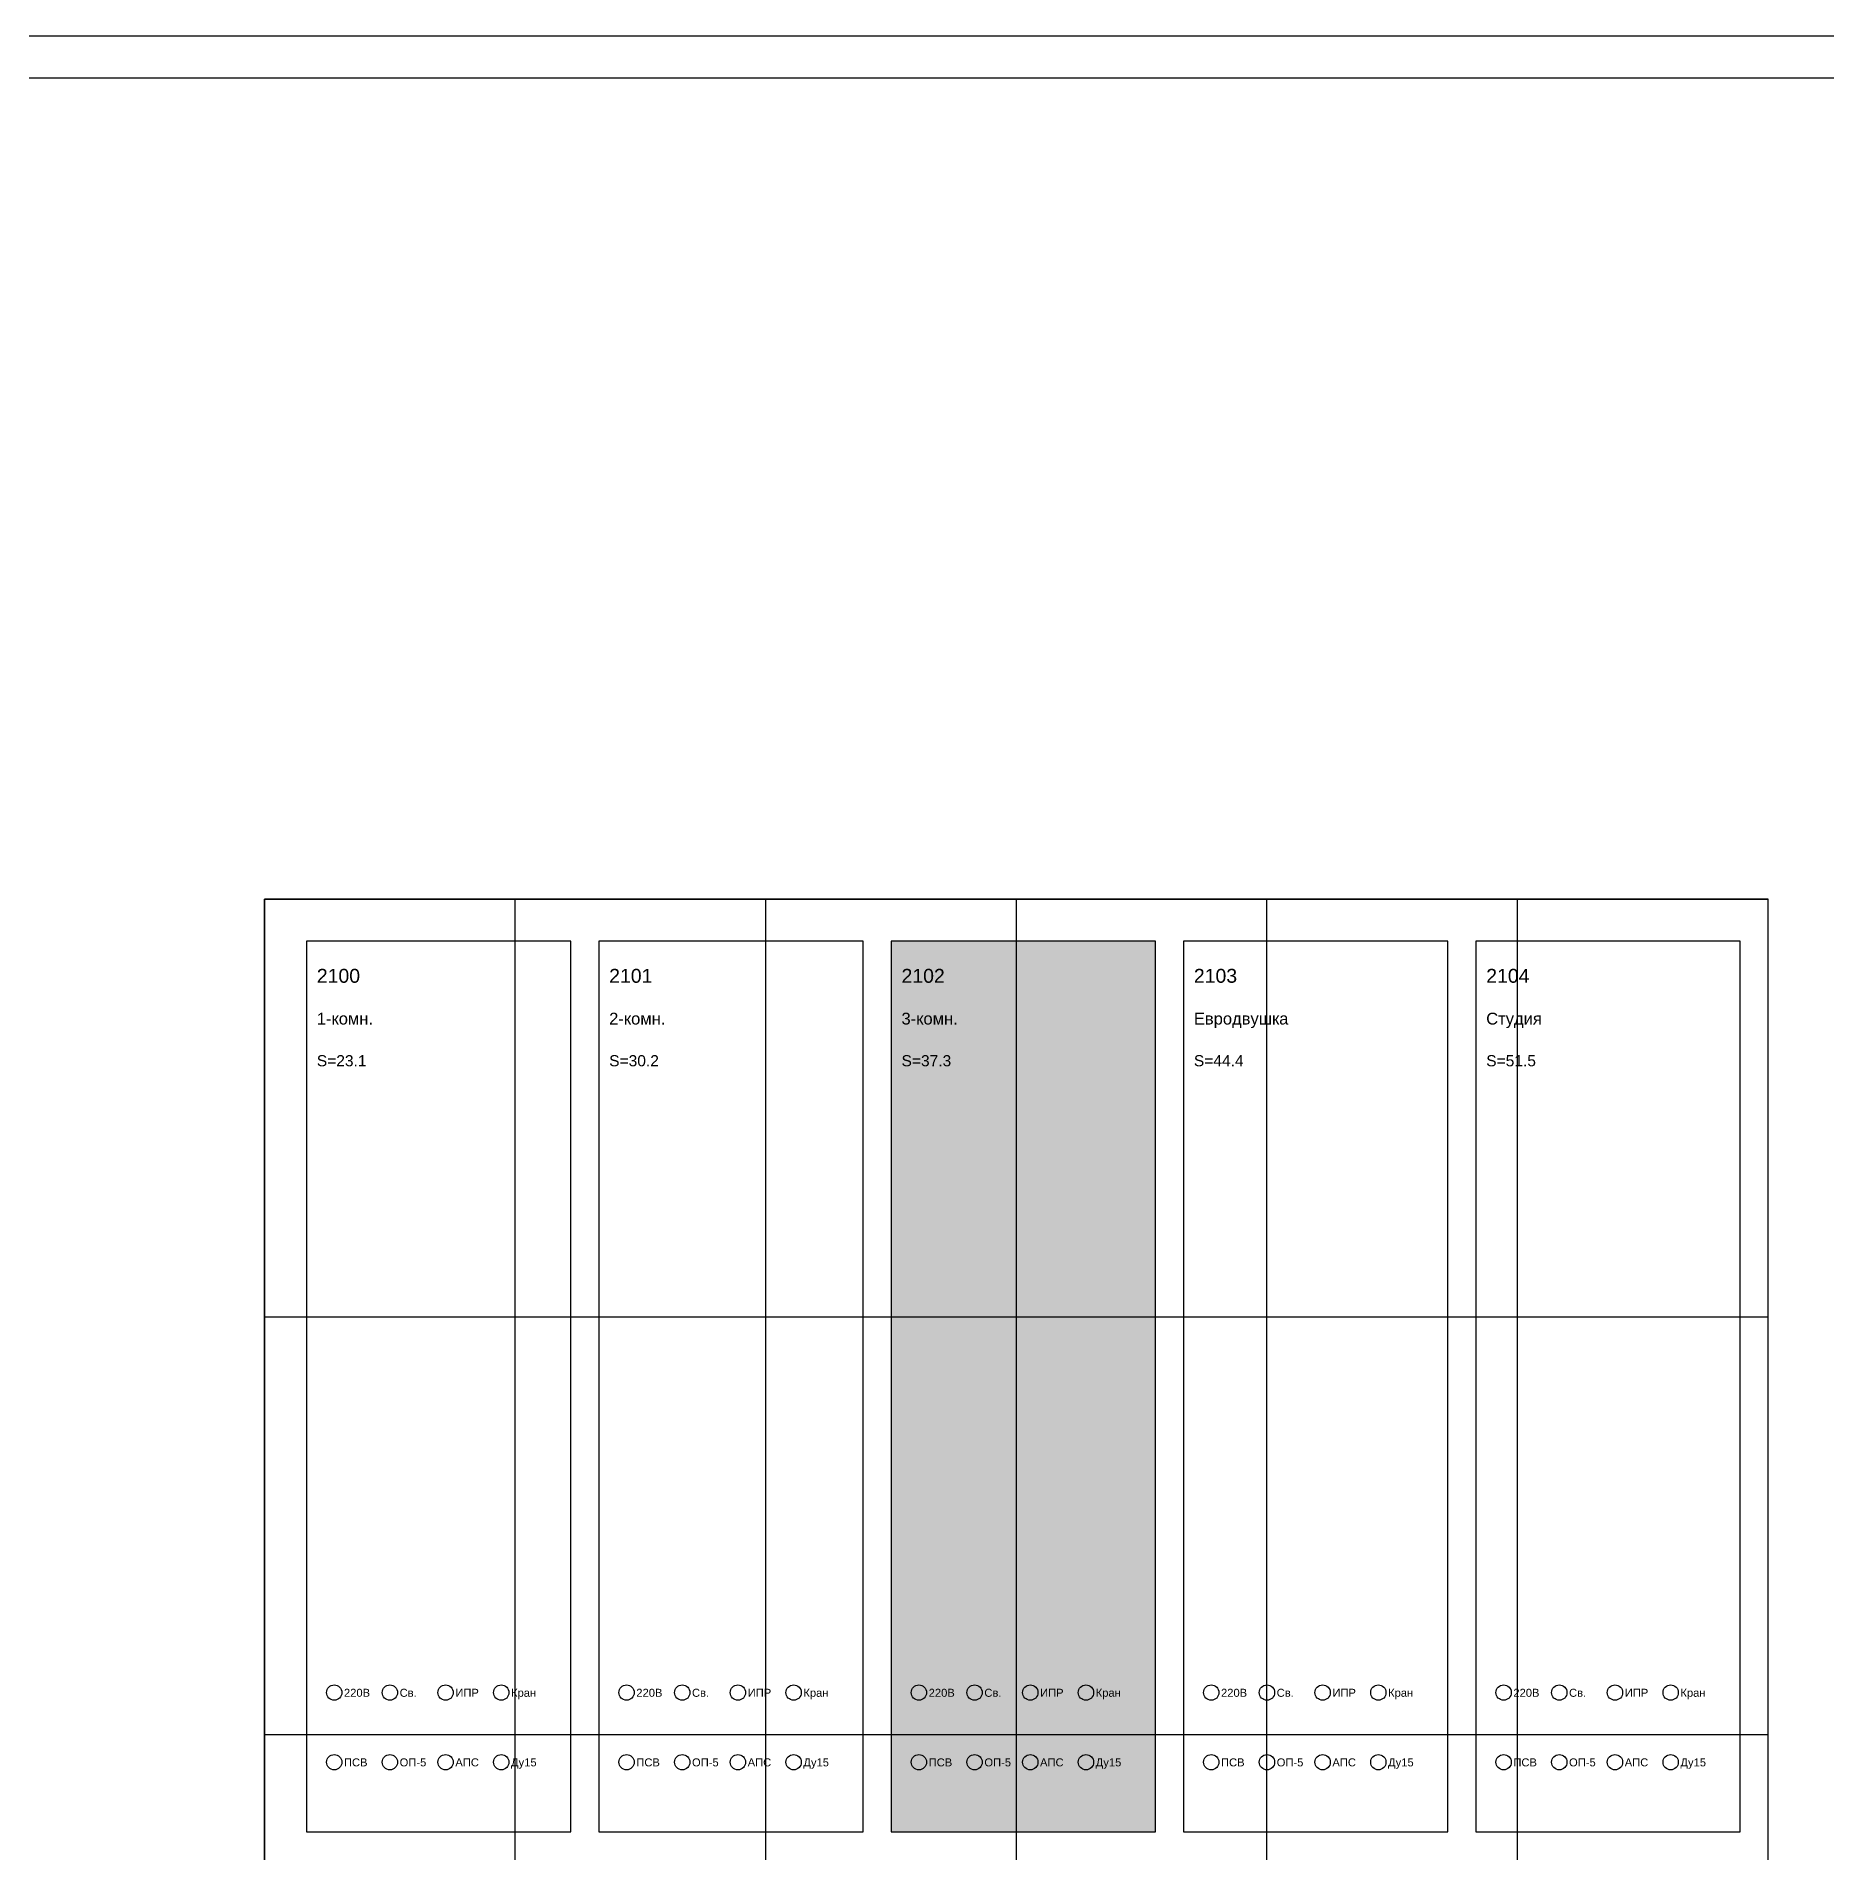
# Model space of a CAD drawing. Header units: millimetres. Extents: x 0 to 7008, y 0 to 594.
# Drawn here: x 257.2 to 514.4, y 333 to 594 of the extents above; entities that cross this region are included whole.
import ezdxf

# ---------------------------------------------------------------- set-up
doc = ezdxf.new("R2010")
doc.units = ezdxf.units.MM
for name, color, linetype in [('GRAPH', 7, 'Continuous'), ('TABLE_FILL', 8, 'Continuous'), ('TEXT', 2, 'Continuous')]:
    doc.layers.add(name, color=color, linetype=linetype)
doc.styles.get("Standard").update_dxf_attribs({"font": 'arial.ttf'})

msp = doc.modelspace()

# ---------------------------------------------------------------- hatches: boundary and pattern name
at = {"layer": 'TABLE_FILL'}
msp.add_hatch(color=7, dxfattribs=at).paths.add_polyline_path([(380, 336), (418, 336), (418, 464), (380, 464)])

# ---------------------------------------------------------------- linework, layer by layer
at = {"layer": 'GRAPH'}
for p, q in [((835, 588), (6, 588)), ((290, 110), (290, 470)), ((290, 470), (506, 470)), ((506, 470), (290, 470)), ((290, 470), (290, 110)), ((326, 110), (326, 470)), ((362, 110), (362, 470)), ((398, 110), (398, 470)), ((434, 110), (434, 470)), ((470, 110), (470, 470)), ((506, 110), (506, 470)), ((506, 110), (506, 470)), ((334, 464), (296, 464)), ((296, 464), (296, 336)), ((334, 336), (334, 464)), ((376, 464), (338, 464)), ((338, 464), (338, 336)), ((376, 336), (376, 464)), ((418, 464), (380, 464)), ((380, 464), (380, 336)), ((418, 336), (418, 464)), ((460, 464), (422, 464)), ((422, 464), (422, 336)), ((460, 336), (460, 464)), ((502, 464), (464, 464)), ((464, 464), (464, 336)), ((502, 336), (502, 464)), ((290, 410), (506, 410)), ((290, 350), (506, 350)), ((296, 336), (334, 336)), ((338, 336), (376, 336)), ((380, 336), (418, 336)), ((422, 336), (460, 336)), ((464, 336), (502, 336))]:
    msp.add_line(p, q, dxfattribs=at)
msp.add_lwpolyline([(0, 0), (841, 0), (841, 594), (0, 594)], close=True, dxfattribs=at)
for centre in [(300, 356), (308, 356), (316, 356), (324, 356), (342, 356), (350, 356), (358, 356), (366, 356), (384, 356), (392, 356), (400, 356), (408, 356), (426, 356), (434, 356), (442, 356), (450, 356), (468, 356), (476, 356), (484, 356), (492, 356), (300, 346), (308, 346), (316, 346), (324, 346), (342, 346), (350, 346), (358, 346), (366, 346), (384, 346), (392, 346), (400, 346), (408, 346), (426, 346), (434, 346), (442, 346), (450, 346), (468, 346), (476, 346), (484, 346), (492, 346)]:
    msp.add_circle(centre, 1.1, dxfattribs=at)

# ---------------------------------------------------------------- texts
at = {"layer": 'TEXT'}
for s, height, p in [('2100', 2, (297.5, 458)), ('2101', 2, (339.5, 458)), ('2102', 2, (381.5, 458)), ('2103', 2, (423.5, 458)), ('2104', 2, (465.5, 458)), ('1-комн.', 1.7, (297.5, 452)), ('2-комн.', 1.7, (339.5, 452)), ('3-комн.', 1.7, (381.5, 452)), ('Евродвушка', 1.7, (423.5, 452)), ('Студия', 1.7, (465.5, 452)), ('S=23.1', 1.6, (297.5, 446)), ('S=30.2', 1.6, (339.5, 446)), ('S=37.3', 1.6, (381.5, 446)), ('S=44.4', 1.6, (423.5, 446)), ('S=51.5', 1.6, (465.5, 446)), ('220В', 1.15, (301.4, 355.4)), ('Св.', 1.15, (309.4, 355.4)), ('ИПР', 1.15, (317.4, 355.4)), ('Кран', 1.15, (325.4, 355.4)), ('220В', 1.15, (343.4, 355.4)), ('Св.', 1.15, (351.4, 355.4)), ('ИПР', 1.15, (359.4, 355.4)), ('Кран', 1.15, (367.4, 355.4)), ('220В', 1.15, (385.4, 355.4)), ('Св.', 1.15, (393.4, 355.4)), ('ИПР', 1.15, (401.4, 355.4)), ('Кран', 1.15, (409.4, 355.4)), ('220В', 1.15, (427.4, 355.4)), ('Св.', 1.15, (435.4, 355.4)), ('ИПР', 1.15, (443.4, 355.4)), ('Кран', 1.15, (451.4, 355.4)), ('220В', 1.15, (469.4, 355.4)), ('Св.', 1.15, (477.4, 355.4)), ('ИПР', 1.15, (485.4, 355.4)), ('Кран', 1.15, (493.4, 355.4)), ('ПСВ', 1.15, (301.4, 345.4)), ('ОП-5', 1.15, (309.4, 345.4)), ('АПС', 1.15, (317.4, 345.4)), ('Ду15', 1.15, (325.4, 345.4)), ('ПСВ', 1.15, (343.4, 345.4)), ('ОП-5', 1.15, (351.4, 345.4)), ('АПС', 1.15, (359.4, 345.4)), ('Ду15', 1.15, (367.4, 345.4)), ('ПСВ', 1.15, (385.4, 345.4)), ('ОП-5', 1.15, (393.4, 345.4)), ('АПС', 1.15, (401.4, 345.4)), ('Ду15', 1.15, (409.4, 345.4)), ('ПСВ', 1.15, (427.4, 345.4)), ('ОП-5', 1.15, (435.4, 345.4)), ('АПС', 1.15, (443.4, 345.4)), ('Ду15', 1.15, (451.4, 345.4)), ('ПСВ', 1.15, (469.4, 345.4)), ('ОП-5', 1.15, (477.4, 345.4)), ('АПС', 1.15, (485.4, 345.4)), ('Ду15', 1.15, (493.4, 345.4))]:
    msp.add_text(s, height=height, dxfattribs=at).set_placement(p)

doc.saveas('drawing.dxf')
